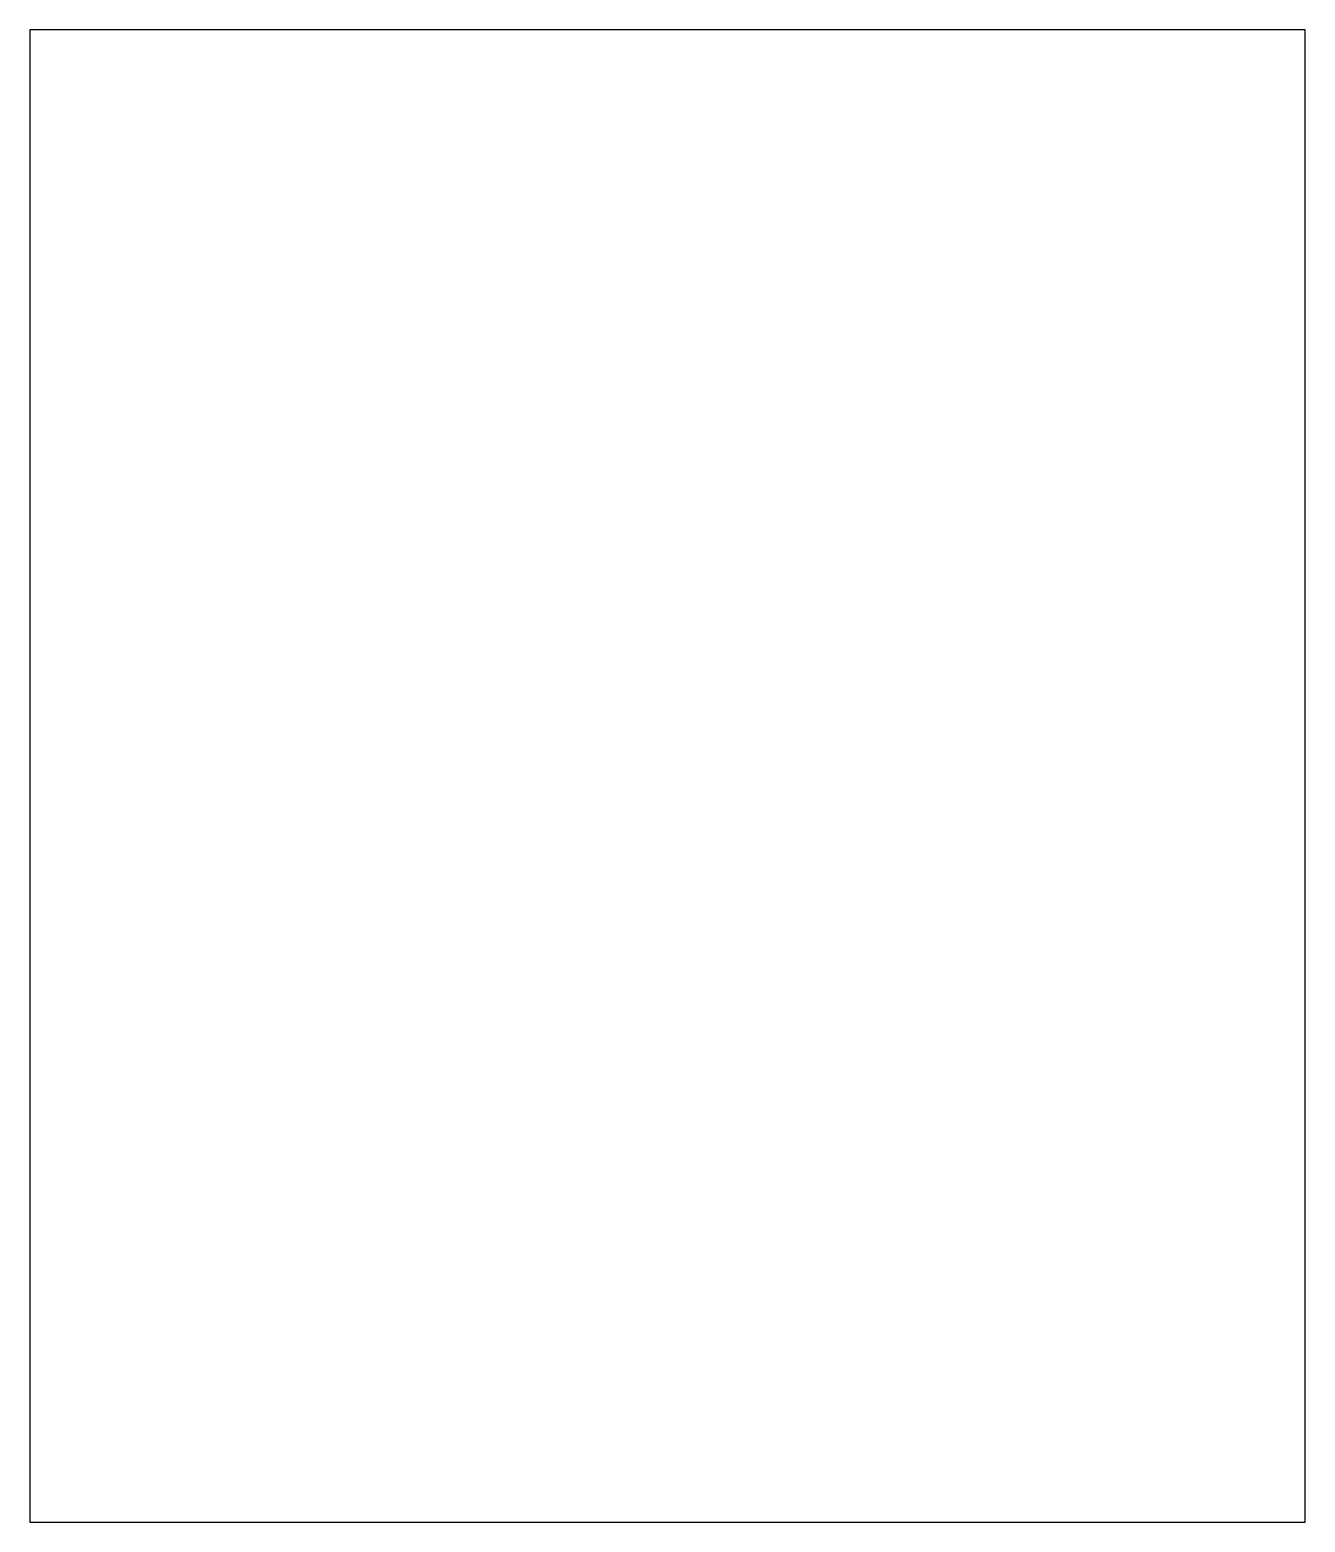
# Model space of a CAD drawing. Extents: x -2 to 1, y -1.18 to 2.32.
import ezdxf

# ---------------------------------------------------------------- set-up
doc = ezdxf.new("R2010")
doc.units = 0
doc.layers.get('0').update_dxf_attribs({"linetype": 'CONTINUOUS'})

msp = doc.modelspace()

# ---------------------------------------------------------------- linework, layer by layer
for p, q in [((-1.9952, 2.3219), (-1.9952, -1.1817)), ((0.9976, 2.3219), (-1.9952, 2.3219)), ((0.9976, -1.1817), (0.9976, 2.3219)), ((-1.9952, -1.1817), (0.9976, -1.1817))]:
    msp.add_line(p, q)

doc.saveas('drawing.dxf')
